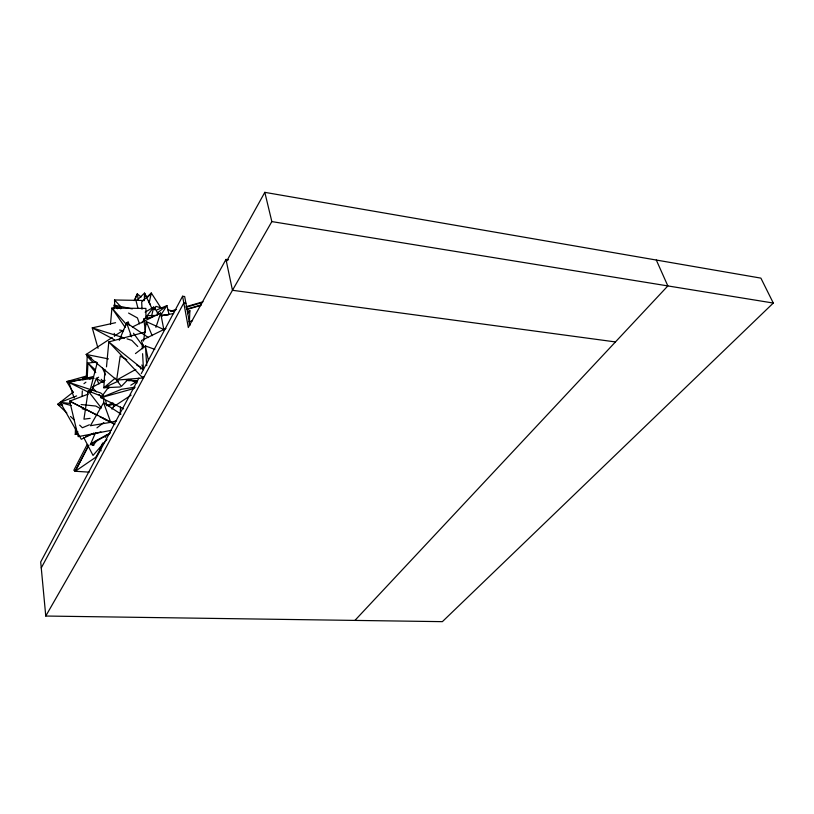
<?xml version="1.0" encoding="UTF-8"?>
<svg xmlns="http://www.w3.org/2000/svg" width="814" height="814" viewBox="0 0 814 814"><rect width="100%" height="100%" fill="white"/><g stroke="black" fill="none" stroke-linecap="round" stroke-linejoin="round"><path stroke-width="1.22" d="M113.533 403.632L113.482 406.766L131.135 395.136M144.322 300.631L144.495 293.091L137.179 300.122M75.499 428.327L75.275 434.452L77.706 434.086M147.212 318.172L147.303 315.69L157.183 315.374M114.021 308.903L114.164 305.128L132.285 308.893M86.325 377.696L87.2 356.217L89.52 357.061M189.275 324.44L189.886 310.734L187.393 311.162M87.179 378.256L87.953 363.115L96.367 361.965M120.167 414.468L120.553 406.908M82.061 395.777L82.326 390.913M82.926 379.965L83.059 377.533L88.024 378.317M104.914 369.403L103.836 387.779L120.279 386.965M103.927 397.924L103.602 402.716L110.745 422.324L116.585 420.828M110.49 324.257L111.925 308.079L145.91 308.425L145.92 318.589M106.492 366.829L108.801 341.931L145.421 332.02M142.694 347.151L143.04 344.719M143.559 341.076L146.327 321.652L164.347 329.741M149.166 302.879L151.333 293.03L160.816 307.733M151.435 316.626L153.775 307.041L158.659 314.235M89.957 390.791L97.314 362.484M155.932 327.36L160.623 313.054L132.397 327.004M90.985 392.297L96.347 378.357L98.626 377.238M119.261 340.364L126.618 322.904L128.225 321.795L129.284 325.397M95.452 432.895L90.395 444.556L94.027 445.116M102.706 442.979L100.102 448.677L101.099 450.864M105.321 437.281L106.369 435.002M134.086 300.661L137.271 293.874L141.137 296.988M154.294 309.798L155.912 306.379L161.721 308.028M87.23 444.444L73.86 470.248L75.132 471.245L89.184 472.151M75.132 471.245L88.634 445.299M88.797 445.309L75.295 471.255L96.286 456.898M96.266 456.562L101.465 446.825M138.879 378.093L40.7 561.975L45.767 616.035L442.378 621.652L773.3 303.052L760.886 278.123L264.815 192.348L226.424 261.548M141.27 373.606L182.58 296.245L184.666 296.51L189.967 325.305M41.26 567.918L183.811 302.95L185.897 303.215M228.49 259.798L225.977 259.432L188.309 327.503L182.58 296.245M45.767 616.035L271.845 221.591L264.815 192.348M111.966 409.127L113.879 406.125M160.775 315.191L166.931 305.565L168.946 314.204M108.974 386.681L100.885 397.67L123.565 408.842M141.799 322.843L153.775 307.041L145.146 312.169M187.525 313.716L189.886 310.734M92.969 445.421L96.907 440.669M148.148 296.795L151.333 293.03L141.697 301.882L142.012 309.208M106.939 439.438L93.02 455.423L83.598 437.26M354.924 620.41L667.846 285.928L656.308 260.042M128.174 379.344L121.357 386.406L116.606 380.128L120.197 356.064L126.831 359.717M77.941 431.888L75.275 434.452L77.391 433.201M115.201 378.144L103.836 387.779L118.264 381.196M73.27 392.083L57.702 404.273L66.85 412.973M83.964 383.689L85.918 382.163M89.805 379.121L91.748 377.594M96.947 427.869L103.805 422.547M157.071 313.136L166.931 305.565L156.868 309.91M135.45 353.581L145.401 345.95L154.813 349.359M112.22 337.464L86.172 354.426L116.707 380.046M114.306 336.111L123.687 330.006M130.8 385.226L137.251 381.217M109.096 433.974L90.395 444.556L95.36 441.056L110.429 432.936M135.836 369.393L116.606 380.128L142.806 377.981M105.108 380.24L92.104 387.383L96.408 391.819M165.985 328.469L141.463 340.537L143.651 347.751M93.752 433.231L81.298 439.295L60.277 402.401L76.628 395.919M89.367 424.796L82.407 427.747L79.66 425.142M106.492 405.657L113.004 402.899M85.908 436.365L93.986 433.241M88.227 394.098L69.689 401.149L78.185 436.63L111.223 430.352M189.011 321.754L192.562 320.696M92.582 434.32L100.885 431.878M187.403 309.351L200.793 305.423M170.279 311.284L176.343 309.524M186.05 306.705L203.032 301.77M171.591 311.497L175.224 310.439M186.152 307.254L201.923 302.666M186.426 309.249L201.048 304.975M108.008 405.789L112.688 404.426M86.722 375.987L66.748 381.573L73.118 392.267M134.381 388.4L100.885 397.67L121.479 389.296L135.216 387.128M93.305 376.526L69.007 382.448L74.094 398.015M115.557 322.7L92.257 327.859L98.036 348.321M92.552 390.12L88.187 390.934L83.944 419.179L90.15 418.365M152.422 317.185L143.681 318.691L145.279 330.016M161.172 315.679L173.657 313.532M110.745 422.324L90.405 425.732L103.602 402.716L120.96 414.102M94.119 378.286L66.748 381.573L70.401 382.529M128.531 380.647L132.265 380.392M160.877 315.262L168.284 315.028M114.733 306.074L114.53 299.979L143.763 300.488M126.292 380.433L137.505 380.657M143.905 376.882L141.605 376.75L108.801 341.931L143.233 369.505M70.075 403.408L60.277 402.401L71.194 405.576M81.115 404.538L95.818 406.044L100.183 408.465M62.749 404.904L57.702 404.273L59.961 405.26M615.445 341.931L232.468 290.283L225.977 259.432M271.845 221.591L773.3 303.052M108.455 358.903L86.172 354.426L90.293 357.285M119.617 329.985L123.29 330.83M167.542 309.666L174.532 311.63M82.102 408.74L85.745 409.788M124.634 338.095L92.257 327.859L114.296 339.692M127.025 338.848L131.817 340.374L137.739 346.459M102.299 396.53L88.187 390.934L101.343 408.058M91.656 358.018L87.2 356.217L93.162 362.647M129.172 379.497L137.128 382.865M88.054 392.022L69.007 382.448L100.631 392.938L103.571 395.319M97.639 415.567L69.689 401.149L114.957 424.063M99.878 416.727L114.408 424.216M136.783 365.181L140.11 367.002L140.893 369.18M120.818 308.791L114.164 305.128L117.572 308.75M128.571 313.054L137.434 317.938L139.489 323.819M102.381 417.867L106.746 420.268M106.624 386.945L108.761 388.186M102.737 382.387L96.347 378.357L98.993 383.933M148.392 337.576L126.618 322.904L131.583 336.813M95.37 369.892L87.953 363.115L95.757 372.629M70.513 416.453L74.176 419.922M98.993 394.485L101.577 397.151M114.53 299.979L121.337 307.316M126.862 324.959L111.925 308.079L125.173 327.391M101.221 379.283L103.561 382.142M133.496 333.231L142.145 345.075L142.338 348.768M83.059 377.533L84.483 379.578M130.057 334.513L131.451 336.548M146.795 297.588L144.495 293.091L151.719 307.987M148.524 300.956L150.254 304.324M102.432 367.989L105.555 374.898M162.067 316.493L160.623 313.054L163.98 330.331M152.157 335.683L146.327 321.652L146.337 324.084M141.87 364.977L143.457 369.688L142.603 353.693M138.004 308.353L135.429 298.534L137.271 293.874L138.319 299.969M105.606 400.427L106.746 405.291M148.443 360.551L145.401 345.95L146.734 365.639M114.225 333.374L114.601 335.775"/></g></svg>
